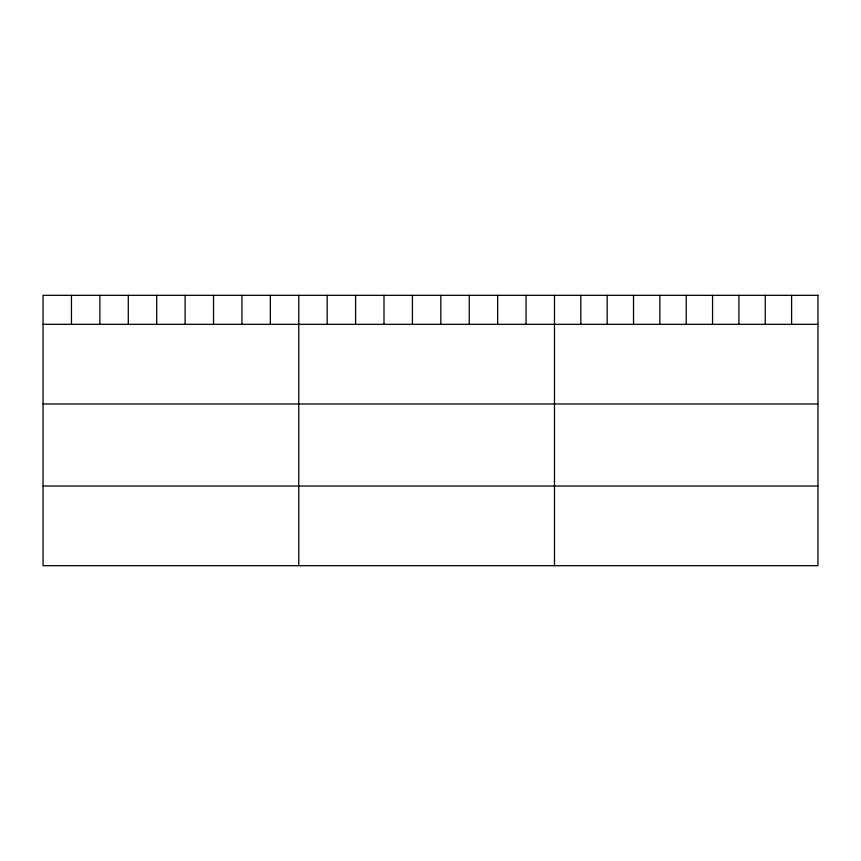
<?xml version="1.0" encoding="UTF-8"?>
<svg xmlns="http://www.w3.org/2000/svg" width="861" height="861" viewBox="0 0 861 861"><rect width="100%" height="100%" fill="white"/><g stroke="black" fill="none" stroke-linecap="round" stroke-linejoin="round"><path stroke-width="1.29" d="M43.05 324.328L817.95 324.328M43.05 403.97L817.95 403.97M43.05 486.034L817.95 486.034M791.603 295.323L791.603 324.328M765.257 295.323L765.257 324.328M738.91 295.323L738.91 324.328M712.564 295.323L712.564 324.328M686.217 295.323L686.217 324.328M659.87 295.323L659.87 324.328M633.524 295.323L633.524 324.328M607.177 295.323L607.177 324.328M580.831 295.323L580.831 324.328M554.484 295.323L554.484 565.677M526.071 295.323L526.071 324.328M497.658 295.323L497.658 324.328M469.245 295.323L469.245 324.328M440.832 295.323L440.832 324.328M412.419 295.323L412.419 324.328M384.006 295.323L384.006 324.328M355.593 295.323L355.593 324.328M327.18 295.323L327.18 324.328M298.767 295.323L298.767 565.677M270.354 295.323L270.354 324.328M241.941 295.323L241.941 324.328M213.528 295.323L213.528 324.328M185.115 295.323L185.115 324.328M156.702 295.323L156.702 324.328M128.289 295.323L128.289 324.328M99.876 295.323L99.876 324.328M71.463 295.323L71.463 324.328M817.95 295.323L43.05 295.323L43.05 565.677L817.95 565.677L817.95 295.323"/></g></svg>
